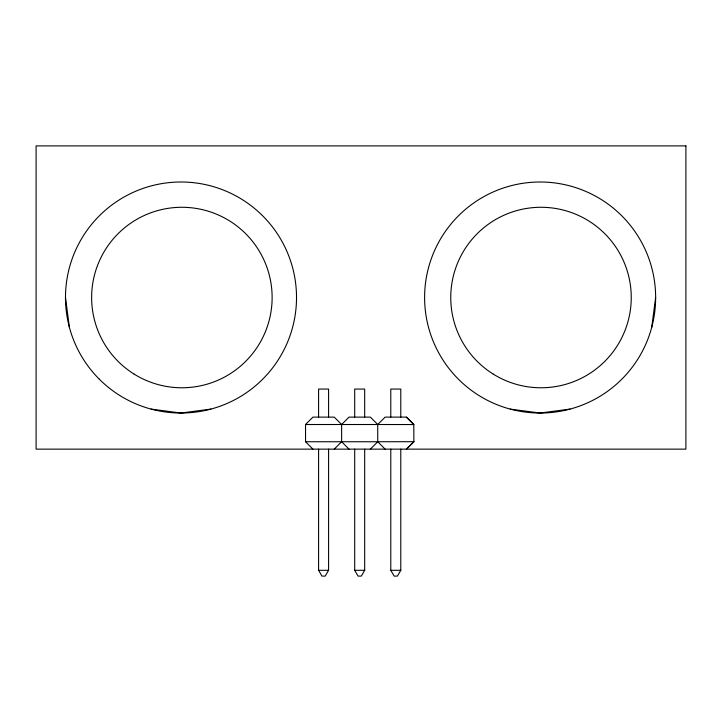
<?xml version="1.0" encoding="UTF-8"?>
<svg xmlns="http://www.w3.org/2000/svg" width="722" height="722" viewBox="0 0 722 722"><rect width="100%" height="100%" fill="white"/><g stroke="black" fill="none" stroke-linecap="round" stroke-linejoin="round"><path stroke-width="1.08" d="M651.704 327.418L655.639 297.518A115.52 115.52 0 0 0 482.359 197.476A115.52 115.52 0 0 0 482.359 397.56A115.52 115.52 0 0 0 655.639 297.518M328.582 449.138L328.582 570.308L325.225 576.102L321.949 576.102L318.592 570.308L318.592 449.138M364.682 449.138L364.682 570.308L361.316 576.102L358.049 576.102L354.692 570.308L354.692 449.138M400.782 449.138L400.782 570.308L397.416 576.102L394.149 576.102L390.782 570.308L390.782 449.138M413.887 441.702L406.441 449.138L413.887 441.702L413.787 424.554L406.441 417.117L385.133 417.117L377.732 424.509L305.541 424.509L305.541 441.747L312.933 449.138M305.541 424.509L312.933 417.117L334.241 417.117L341.632 424.509L341.632 441.747L349.033 449.138M341.632 424.509L349.033 417.117L370.341 417.117L377.732 424.509L413.887 424.554L406.441 417.117M334.241 449.138L341.632 441.747M370.341 449.138L377.732 441.747L413.787 441.702M210.896 409.103L180.996 413.038L151.106 409.103M570.019 409.103L540.119 413.038L510.219 409.103M305.541 441.747L377.732 441.747L385.133 449.138M318.592 570.308L328.582 570.308M354.692 570.308L364.682 570.308M390.782 570.308L400.782 570.308M65.476 297.518L69.42 327.418M400.782 417.117L400.782 389.068L390.782 389.068L390.782 417.117M377.732 424.509L377.732 441.747M364.682 417.117L364.682 389.068L354.692 389.068L354.692 417.117M328.582 417.117L328.582 389.068L318.592 389.068L318.592 417.117M685.9 145.898L36.1 145.898L36.1 449.138L685.9 449.138L685.9 145.898M99.32 379.203A115.52 115.52 0 0 0 292.581 327.418A115.52 115.52 0 0 0 151.106 185.933A115.52 115.52 0 0 0 99.32 379.203M134.211 374.158A90.25 90.25 0 0 0 272.077 300.487A90.25 90.25 0 0 0 139.346 217.927A90.25 90.25 0 0 0 134.211 374.158M493.334 374.158A90.25 90.25 0 0 0 631.199 300.487A90.25 90.25 0 0 0 498.469 217.927A90.25 90.25 0 0 0 493.334 374.158"/></g></svg>
